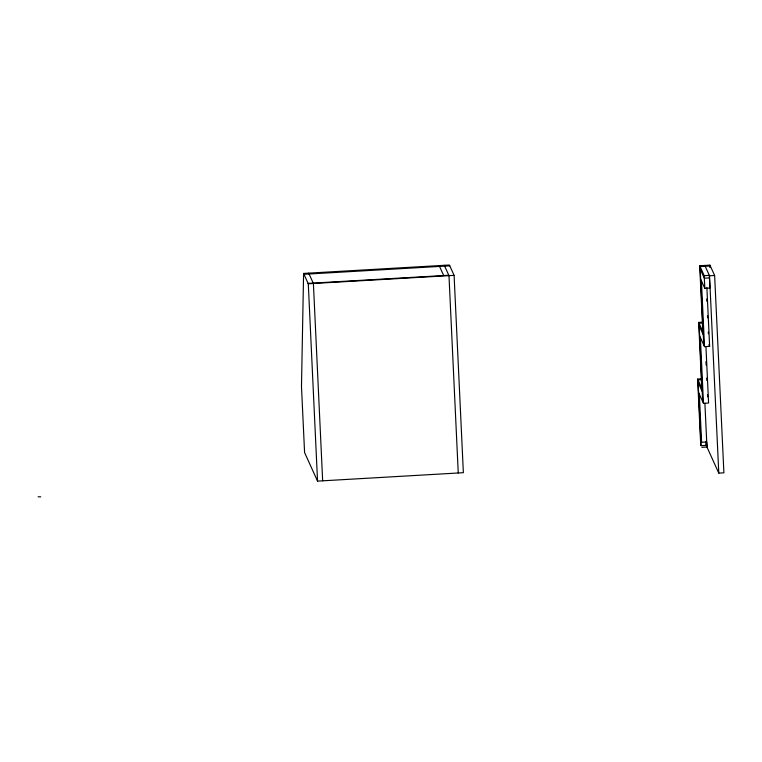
<?xml version="1.0" encoding="UTF-8"?>
<svg xmlns="http://www.w3.org/2000/svg" width="762" height="762" viewBox="0 0 762 762"><rect width="100%" height="100%" fill="white"/><g stroke="black" fill="none" stroke-linecap="round" stroke-linejoin="round"><path stroke-width="1.14" d="M303.59 273.434L301.485 386.515L304.581 452.542L317.544 481.117L463.363 472.688L454.095 275.358L449.399 265.014L303.59 273.434L308.286 283.788L317.544 481.117M709.898 267.51L709.936 265.147L699.707 265.738L702.793 331.518M38.1 496.786L40.748 496.843M303.971 274.282L449.78 265.833M308.096 283.378L448.789 275.244M308.286 283.788L454.095 275.358M710.317 265.976L700.078 266.567L703.764 344.995M699.707 265.738L704.212 275.673L709.327 275.377L709.927 288.026L704.812 288.322L700.678 279.216M704.821 265.443L709.517 275.796L714.632 275.501L723.9 472.831L718.785 473.126L706.203 445.379L706.012 441.331M709.451 277.911L704.336 278.206L700.202 269.1M701.754 388.182L698.659 322.402L702.755 322.164M703.136 322.993L699.04 323.231L702.716 401.66M699.63 335.88L704.517 346.643L709.632 346.348L706.879 287.626M706.203 445.379L701.078 445.675L700.707 444.846L697.621 379.066L701.707 378.828M701.059 379.724L697.992 379.895L701.078 445.675M698.592 392.544L703.469 403.317L708.584 403.022L705.945 346.634M700.84 440.617L701.592 442.274L706.707 441.979L707.136 447.446M701.831 447.332L706.946 447.037L704.898 403.288M709.936 265.147L714.632 275.501M698.659 322.402L703.174 332.346M708.879 344.7L709.632 346.348M699.154 325.765L703.288 334.87M697.621 379.066L702.126 389.011M698.116 382.429L702.25 391.535M444.284 265.309L448.98 275.654L458.248 472.983M439.169 265.605L443.675 275.539M308.705 273.139L313.401 283.493L322.659 480.822M709.517 275.796L718.785 473.126M706.736 298.99L706.85 301.352M707.507 315.516L707.622 317.878M708.289 332.051L708.365 333.737M704.212 275.673L704.812 288.322M705.964 361.559L706.136 365.103M706.745 378.085L706.85 380.448M707.517 394.611L707.622 396.859M701.431 280.873L704.517 346.643M706.193 441.741L706.384 445.789M700.383 337.537L703.469 403.317M699.335 394.202L701.592 442.274"/></g></svg>
